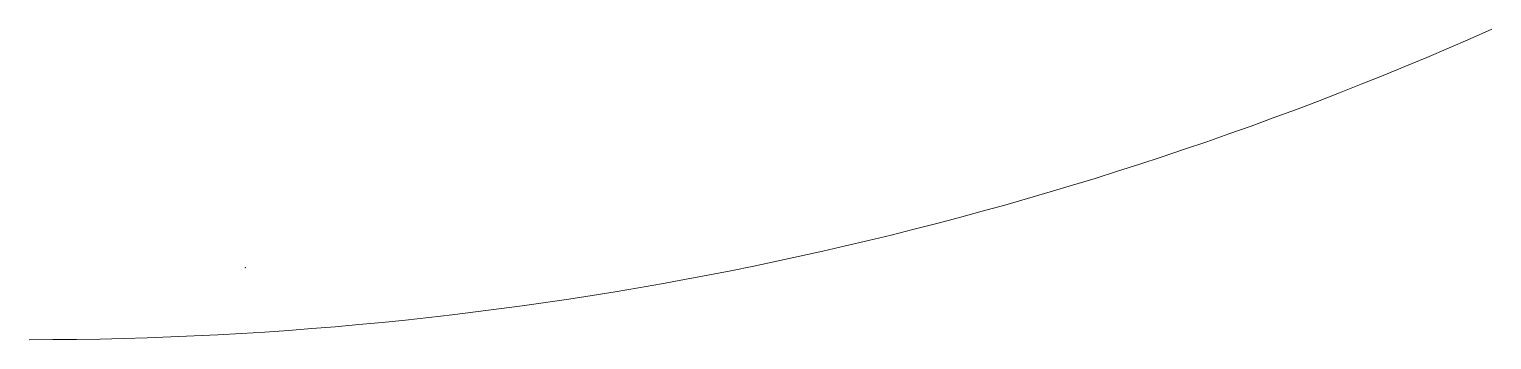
# Model space of a CAD drawing. Header units: millimetres. Extents: x 10 to 50.6, y 10 to 18.6.
import ezdxf

# ---------------------------------------------------------------- set-up
doc = ezdxf.new("R2010")
doc.units = ezdxf.units.MM
doc.layers.add('input', color=1, linetype='CONTINUOUS', lineweight=0)

msp = doc.modelspace()

# ---------------------------------------------------------------- linework, layer by layer
at = {"layer": 'input'}
msp.add_lwpolyline([(10, 10, 0.104939), (50.614, 18.619, 0.104939)], format="xyb", dxfattribs=at)
msp.add_point((16, 12), dxfattribs=at)

doc.saveas('drawing.dxf')
